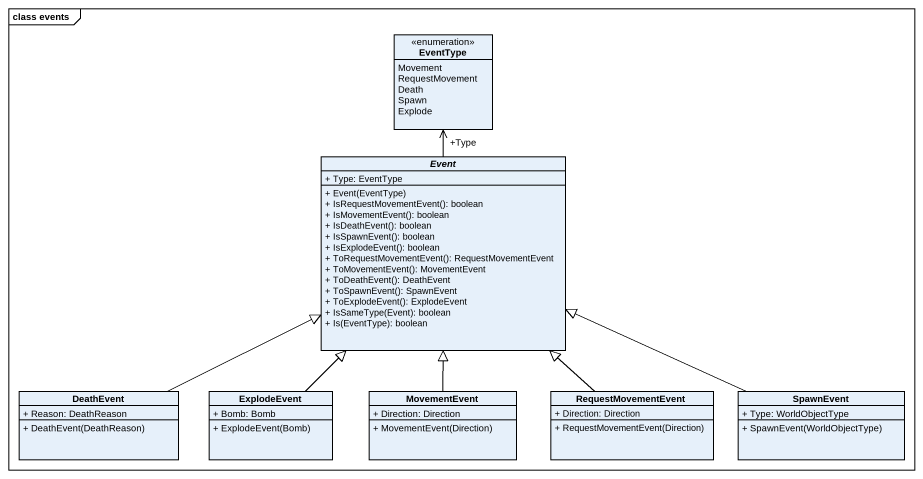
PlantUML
@startuml
mainframe class events
hide circle
hide empty members
skinparam classAttributeIconSize 0
enum EventType {
  Movement
  RequestMovement
  Death
  Spawn
  Explode
}
abstract class Event {
  + Type: EventType
  + Event(EventType)
  + IsRequestMovementEvent(): boolean
  + IsMovementEvent(): boolean
  + IsDeathEvent(): boolean
  + IsSpawnEvent(): boolean
  + IsExplodeEvent(): boolean
  + ToRequestMovementEvent(): RequestMovementEvent
  + ToMovementEvent(): MovementEvent
  + ToDeathEvent(): DeathEvent
  + ToSpawnEvent(): SpawnEvent
  + ToExplodeEvent(): ExplodeEvent
  + IsSameType(Event): boolean
  + Is(EventType): boolean
}
class DeathEvent {
  + Reason: DeathReason
  + DeathEvent(DeathReason)
}
class ExplodeEvent {
  + Bomb: Bomb
  + ExplodeEvent(Bomb)
}
class MovementEvent {
  + Direction: Direction
  + MovementEvent(Direction)
}
class RequestMovementEvent {
  + Direction: Direction
  + RequestMovementEvent(Direction)
}
class SpawnEvent {
  + Type: WorldObjectType
  + SpawnEvent(WorldObjectType)
}
Event -up-> "+Type" EventType
DeathEvent -right-|> Event
ExplodeEvent -up-|> Event
MovementEvent -up-|> Event
RequestMovementEvent -up-|> Event
SpawnEvent -left-|> Event
@enduml
